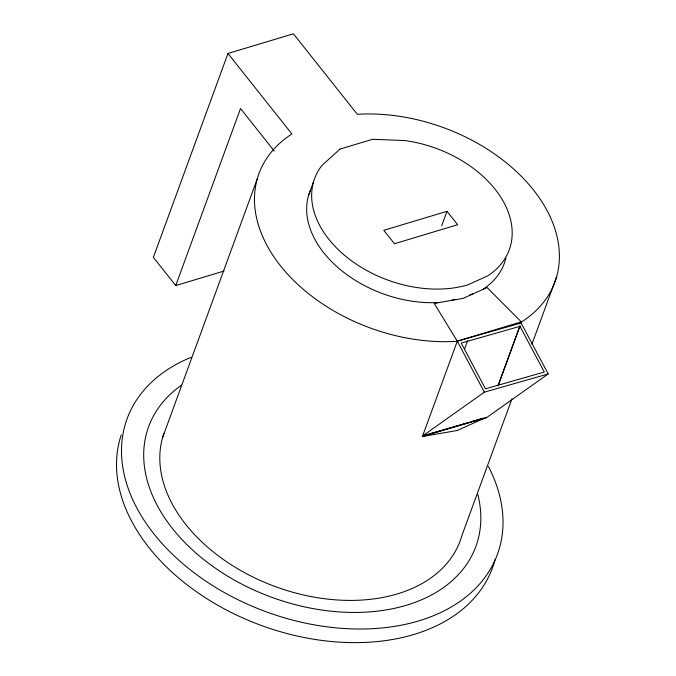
<?xml version="1.0" encoding="UTF-8"?>
<svg xmlns="http://www.w3.org/2000/svg" width="676" height="676" viewBox="0 0 676 676"><rect width="100%" height="100%" fill="white"/><g stroke="black" fill="none" stroke-linecap="round" stroke-linejoin="round"><path stroke-width="1.01" d="M486.458 417.734L486.466 417.269L457.289 430.477L422.415 436.527L457.297 341.211L434.22 303.414L462.992 298.42L487.075 287.52L521.348 321.953L521.128 322.993L548.185 373.938L486.458 417.734L422.627 435.952L484.354 392.156L548.185 373.938M227.973 53.48L291.897 133.983A157.584 106.664 20.1 0 0 280.523 265.837A157.584 106.664 20.1 0 0 456.545 341.346L521.982 321.666A157.584 106.664 20.1 0 0 533.347 189.804A157.584 106.664 20.1 0 0 357.334 114.303L293.409 33.8L227.973 53.48L153.359 257.37L175.743 285.559L224.069 271.025M175.743 285.559L240.521 108.54L274.27 151.044M162.612 437.524L257.286 178.802M308.51 195.584L313.495 181.971M441.665 225.902L447.005 211.309L457.66 224.728L394.454 243.74L383.799 230.322L447.005 211.309M464.378 349.534L467.623 340.67M497.975 385.819L519.912 325.883M498.373 385.168L520.038 325.959M511.969 398.764L461.911 535.561A157.584 106.664 20.1 0 1 280.261 588.357A157.584 106.664 20.1 0 1 163.845 433.595M531.928 344.245L556.593 276.839M451.281 300.448L455.193 299.274M469.862 294.863L472.794 293.984M422.415 436.527L483.467 418.174L471.265 421.714M422.627 435.952L469.237 422.306M521.128 322.993L457.297 341.211L484.354 392.156M477.847 494.629A174.239 117.937 20.1 0 1 270.983 597.018A174.239 117.937 20.1 0 1 181.54 385.151M505.876 258.097A103.648 70.152 20.1 0 1 482.605 289.539M439.561 302.485A103.648 70.152 20.1 0 1 338.439 267.983A103.648 70.152 20.1 0 1 310.157 190.776M495.069 559.525A197.181 133.468 20.1 0 1 269.403 628.291A197.181 133.468 20.1 0 1 121.224 434.922M488.342 466.355A197.181 133.468 20.1 0 1 402.431 624.954A197.181 133.468 20.1 0 1 153.706 533.626A197.181 133.468 20.1 0 1 191.274 357.274M340.02 149.083L321.81 165.569A103.648 70.152 20.1 0 0 346.12 256.626A103.648 70.152 20.1 0 0 467.978 284.799L487.582 275.926A103.648 70.152 20.1 0 0 501.668 198.634A103.648 70.152 20.1 0 0 404.949 140.566L372.62 139.281L340.02 149.083M519.988 326.331L461.209 343.104L485.486 388.818L544.273 372.045L519.988 326.331"/></g></svg>
